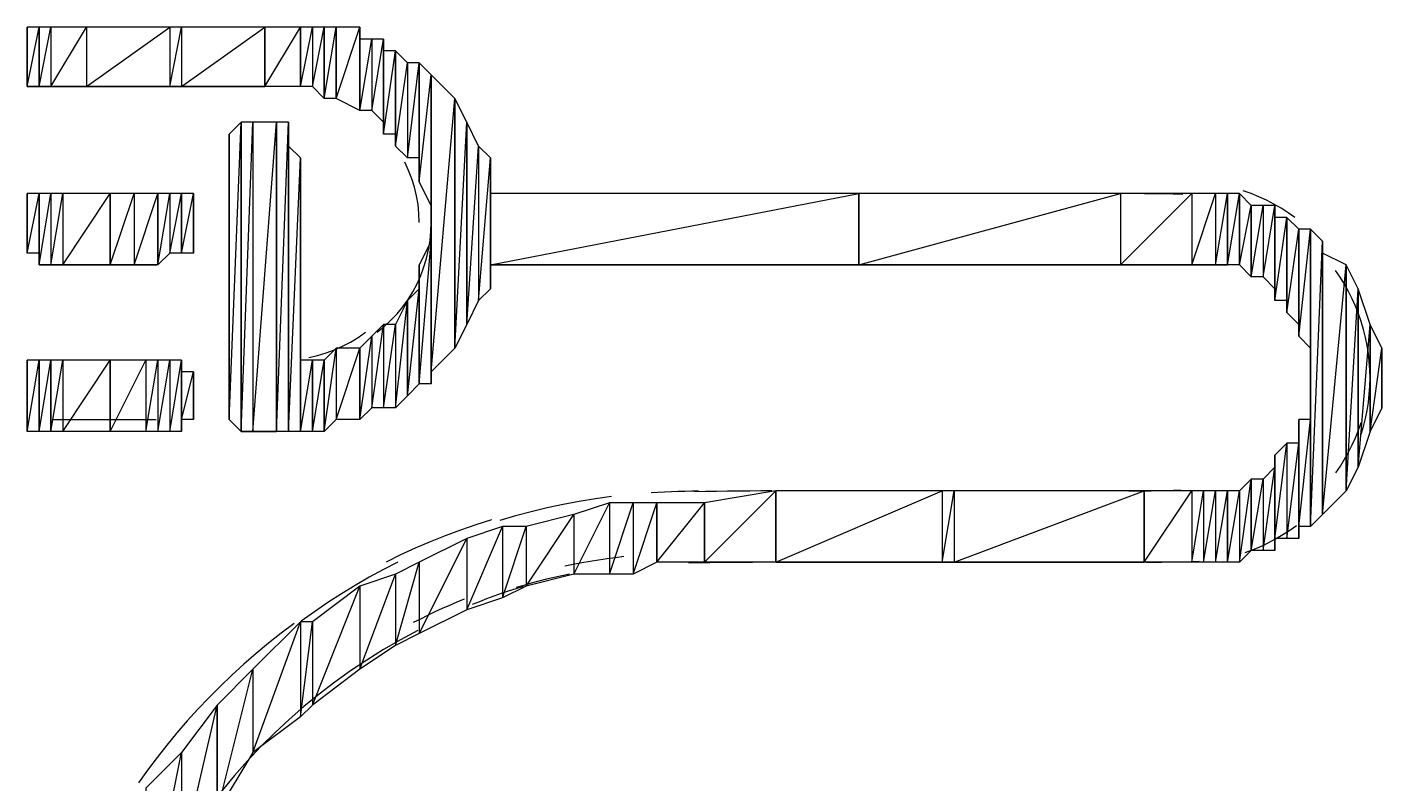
# Model space of a CAD drawing. Header units: metres. Extents: x 1 to 213, y 1 to 147.
# Drawn here: x 57.136 to 58.342, y 67.769 to 68.442 of the extents above; entities that cross this region are included whole.
import ezdxf

# ---------------------------------------------------------------- set-up
doc = ezdxf.new("R2010")
doc.units = ezdxf.units.M
doc.layers.add('00-BASE-ARQUITECTURA', color=8, linetype='Continuous')

msp = doc.modelspace()

# ---------------------------------------------------------------- linework, layer by layer
at = {"layer": '00-BASE-ARQUITECTURA'}
for points in [[(57.1359, 68.4424), (57.1359, 68.4424), (57.1359, 68.4), (57.1359, 68.4424), (57.1359, 68.4), (57.1359, 68.4318), (57.1359, 68.4424)], [(57.1359, 68.4424), (57.1359, 68.4), (57.1359, 68.4424)], [(57.1359, 68.4), (57.1359, 68.4424), (57.1359, 68.3895), (57.1359, 68.4)], [(57.1359, 68.3895), (57.1359, 68.4424), (57.1359, 68.3895)], [(57.1359, 68.4424), (57.1359, 68.4424), (57.1359, 68.3895), (57.1359, 68.4424)], [(57.1359, 68.3895), (57.1359, 68.4424), (57.1359, 68.3895)], [(57.1359, 68.4424), (57.1359, 68.4424), (57.1359, 68.3895), (57.1359, 68.4424)], [(57.1359, 68.3895), (57.1359, 68.4424), (57.1359, 68.3895)], [(57.1359, 68.4424), (57.1359, 68.4424), (57.1359, 68.3895), (57.1359, 68.4424)], [(57.1359, 68.3895), (57.1359, 68.4424), (57.1359, 68.3895)], [(57.1359, 68.4424), (57.1359, 68.4424), (57.1359, 68.3895), (57.1359, 68.4424)], [(57.1359, 68.4424), (57.1359, 68.3895), (57.1465, 68.4424), (57.1359, 68.4424)], [(57.1359, 68.3895), (57.1465, 68.4424), (57.1465, 68.3895), (57.1359, 68.3895)], [(57.1465, 68.4424), (57.1465, 68.3895), (57.1465, 68.4424)], [(57.1465, 68.3895), (57.1465, 68.4424), (57.1465, 68.3895)], [(57.1465, 68.3895), (57.1465, 68.4424), (57.1465, 68.3895)], [(57.1465, 68.4424), (57.1465, 68.4424), (57.1465, 68.3895), (57.1465, 68.4424)], [(57.1465, 68.3895), (57.1465, 68.4424), (57.1465, 68.3895)], [(57.1465, 68.4424), (57.1465, 68.4424), (57.1465, 68.3895), (57.1465, 68.4424)], [(57.1465, 68.4424), (57.1465, 68.3895), (57.157, 68.4424), (57.1465, 68.4424)], [(57.1465, 68.3895), (57.157, 68.4424), (57.157, 68.3895), (57.1465, 68.3895)], [(57.157, 68.4424), (57.157, 68.3895), (57.1888, 68.4424), (57.157, 68.4424)], [(57.157, 68.3895), (57.1888, 68.4424), (57.1888, 68.3895), (57.157, 68.3895)], [(57.1888, 68.4424), (57.1888, 68.3895), (57.2629, 68.4424), (57.1888, 68.4424)], [(57.1888, 68.3895), (57.2629, 68.4424), (57.2629, 68.3895), (57.1888, 68.3895)], [(57.3475, 68.4424), (57.2734, 68.4424), (57.1888, 68.4424)], [(57.2629, 68.4424), (57.2629, 68.3895), (57.2734, 68.4424), (57.2629, 68.4424)], [(57.2629, 68.3895), (57.2734, 68.4424), (57.2734, 68.3895), (57.2629, 68.3895)], [(57.2734, 68.4424), (57.2734, 68.3895), (57.3475, 68.4424), (57.2734, 68.4424)], [(57.2734, 68.3895), (57.3475, 68.4424), (57.3475, 68.3895), (57.2734, 68.3895)], [(57.3475, 68.4424), (57.3475, 68.3895), (57.3475, 68.4424)], [(57.3475, 68.3895), (57.3475, 68.4424), (57.3475, 68.3895)], [(57.3475, 68.4424), (57.3475, 68.3895), (57.3793, 68.4424), (57.3475, 68.4424)], [(57.3475, 68.3895), (57.3793, 68.4424), (57.3793, 68.3895), (57.3475, 68.3895)], [(57.3793, 68.3895), (57.3793, 68.4424), (57.3793, 68.3895)], [(57.3793, 68.4424), (57.3793, 68.4424), (57.3793, 68.3895), (57.3793, 68.4424)], [(57.3793, 68.4424), (57.3793, 68.3895), (57.3899, 68.4424), (57.3793, 68.4424)], [(57.3793, 68.3895), (57.3899, 68.4424), (57.3899, 68.3895), (57.3793, 68.3895)], [(57.3899, 68.4424), (57.3899, 68.3895), (57.4005, 68.4424), (57.3899, 68.4424)], [(57.3899, 68.3895), (57.4005, 68.4424), (57.4005, 68.3789), (57.3899, 68.3895)], [(57.4005, 68.3789), (57.4005, 68.4424), (57.4005, 68.3789)], [(57.4005, 68.4424), (57.4005, 68.4424), (57.4005, 68.3789), (57.4005, 68.4424)], [(57.4005, 68.4424), (57.4005, 68.3789), (57.411, 68.4424), (57.4005, 68.4424)], [(57.4005, 68.3789), (57.411, 68.4424), (57.411, 68.3789), (57.4005, 68.3789)], [(57.411, 68.3789), (57.411, 68.4424), (57.411, 68.3789)], [(57.411, 68.4424), (57.411, 68.4424), (57.411, 68.3789), (57.411, 68.4424)], [(57.411, 68.4424), (57.411, 68.3789), (57.4322, 68.4424), (57.411, 68.4424)], [(57.411, 68.3789), (57.4322, 68.4424), (57.4322, 68.3683), (57.411, 68.3789)], [(57.4322, 68.4318), (57.4322, 68.4318), (57.4322, 68.3683), (57.4322, 68.4318), (57.4322, 68.3683), (57.4322, 68.4424), (57.4322, 68.4318)], [(57.4322, 68.4318), (57.4322, 68.3683), (57.4428, 68.4318), (57.4322, 68.4318)], [(57.4322, 68.3683), (57.4428, 68.4318), (57.4428, 68.3683), (57.4322, 68.3683)], [(57.4428, 68.4318), (57.4428, 68.3683), (57.4534, 68.4318), (57.4428, 68.4318)], [(57.4428, 68.3683), (57.4534, 68.4318), (57.4534, 68.3577), (57.4428, 68.3683)], [(57.4534, 68.4318), (57.4534, 68.3577), (57.4534, 68.4212), (57.4534, 68.4318)], [(57.4534, 68.3577), (57.4534, 68.4212), (57.4534, 68.3471), (57.4534, 68.3577)], [(57.4534, 68.4212), (57.4534, 68.3471), (57.4639, 68.4212), (57.4534, 68.4212)], [(57.4534, 68.3471), (57.4639, 68.4212), (57.4639, 68.3471), (57.4534, 68.3471)], [(57.4639, 68.4212), (57.4639, 68.3471), (57.4639, 68.4212)], [(57.4639, 68.3471), (57.4639, 68.4212), (57.4639, 68.3365), (57.4639, 68.3471)], [(57.4639, 68.4212), (57.4639, 68.3365), (57.4745, 68.4106), (57.4639, 68.4212)], [(57.1359, 68.4106), (57.1359, 68.4), (57.1359, 68.3895), (57.1465, 68.3895), (57.2629, 68.3895), (57.3475, 68.3895)], [(57.4639, 68.3365), (57.4745, 68.4106), (57.4745, 68.326), (57.4639, 68.3365)], [(57.4745, 68.4106), (57.4745, 68.326), (57.4851, 68.4106), (57.4745, 68.4106)], [(57.4745, 68.326), (57.4851, 68.4106), (57.4851, 68.326), (57.4745, 68.326)], [(57.4851, 68.4106), (57.4851, 68.326), (57.4851, 68.3154), (57.4851, 68.4106)], [(57.4851, 68.326), (57.4851, 68.4106), (57.4851, 68.326)], [(57.4851, 68.4106), (57.4851, 68.3154), (57.4851, 68.4106)], [(57.4851, 68.3154), (57.4851, 68.4106), (57.4851, 68.3048), (57.4851, 68.3154)], [(57.4851, 68.4106), (57.4851, 68.3048), (57.4957, 68.4), (57.4851, 68.4106)], [(57.4851, 68.3048), (57.4957, 68.4), (57.4957, 68.2836), (57.4851, 68.3048)], [(57.4957, 68.4), (57.4957, 68.2836), (57.4957, 68.4)], [(57.4957, 68.2836), (57.4957, 68.4), (57.4957, 68.2625), (57.4957, 68.2836)], [(57.4957, 68.1355), (57.4957, 68.4), (57.4957, 68.1355)], [(57.4957, 68.4), (57.4957, 68.4), (57.4957, 68.1355), (57.4957, 68.4), (57.4957, 68.1355), (57.4957, 68.4)], [(57.4957, 68.1355), (57.4957, 68.4), (57.4957, 68.1355)], [(57.4957, 68.4), (57.4957, 68.1355), (57.5169, 68.3789), (57.4957, 68.4)], [(57.4957, 68.1355), (57.5169, 68.3789), (57.5169, 68.1566), (57.4957, 68.1355)], [(57.5169, 68.3789), (57.5169, 68.1566), (57.5169, 68.3789)], [(57.5169, 68.1566), (57.5169, 68.3789), (57.5169, 68.1566)], [(57.5169, 68.3789), (57.5169, 68.1566), (57.5274, 68.3577), (57.5169, 68.3789)], [(57.3158, 68.3471), (57.3158, 68.0931), (57.3264, 68.3577), (57.3158, 68.3471)], [(57.3158, 68.0931), (57.3264, 68.3577), (57.3264, 68.0825), (57.3158, 68.0931)], [(57.3369, 68.3577), (57.3264, 68.3577), (57.3158, 68.3471), (57.3158, 68.2201), (57.3158, 68.0931), (57.3264, 68.0825), (57.3581, 68.0825)], [(57.3264, 68.3577), (57.3264, 68.0825), (57.3264, 68.3577)], [(57.3264, 68.0825), (57.3264, 68.3577), (57.3264, 68.0825)], [(57.3264, 68.3577), (57.3264, 68.0825), (57.3369, 68.3577), (57.3264, 68.3577)], [(57.3264, 68.0825), (57.3369, 68.3577), (57.3369, 68.0825), (57.3264, 68.0825)], [(57.3369, 68.3577), (57.3369, 68.0825), (57.3581, 68.3577), (57.3369, 68.3577)], [(57.3369, 68.0825), (57.3581, 68.3577), (57.3581, 68.0825), (57.3369, 68.0825)], [(57.3581, 68.3577), (57.3581, 68.0825), (57.3581, 68.3577)], [(57.3581, 68.0825), (57.3581, 68.3577), (57.3581, 68.0825)], [(57.3581, 68.0825), (57.3581, 68.3577), (57.3581, 68.0825)], [(57.3581, 68.3577), (57.3581, 68.3577), (57.3581, 68.0825), (57.3581, 68.3577), (57.3581, 68.0825), (57.3581, 68.3577)], [(57.3581, 68.0825), (57.3581, 68.3577), (57.3581, 68.0825)], [(57.3581, 68.3577), (57.3581, 68.0825), (57.3687, 68.3577), (57.3581, 68.3577)], [(57.3581, 68.0825), (57.3687, 68.3577), (57.3687, 68.0825), (57.3581, 68.0825)], [(57.3687, 68.3577), (57.3687, 68.0825), (57.3687, 68.3577)], [(57.3687, 68.0825), (57.3687, 68.3577), (57.3687, 68.0825)], [(57.3687, 68.3471), (57.3687, 68.3471), (57.3687, 68.0825), (57.3687, 68.3471), (57.3687, 68.0825), (57.3687, 68.3577), (57.3687, 68.3471)], [(57.5169, 68.1566), (57.5274, 68.3577), (57.5274, 68.1778), (57.5169, 68.1566)], [(57.5274, 68.1778), (57.5274, 68.3577), (57.5274, 68.1778)], [(57.5274, 68.3577), (57.5274, 68.3577), (57.5274, 68.1778), (57.5274, 68.3577)], [(57.5274, 68.3577), (57.5274, 68.1778), (57.538, 68.3365), (57.5274, 68.3577)], [(57.3158, 68.0931), (57.3158, 68.3471), (57.3158, 68.0931)], [(57.3158, 68.3471), (57.3158, 68.3471), (57.3158, 68.0931), (57.3158, 68.3471), (57.3158, 68.0931), (57.3158, 68.3471)], [(57.3158, 68.0931), (57.3158, 68.3471), (57.3158, 68.0931)], [(57.3158, 68.3471), (57.3158, 68.3471), (57.3158, 68.0931), (57.3158, 68.3471), (57.3158, 68.0931), (57.3158, 68.2201), (57.3158, 68.3471)], [(57.3687, 68.3471), (57.3687, 68.0825), (57.3687, 68.3471)], [(57.3687, 68.0825), (57.3687, 68.3471), (57.3687, 68.0825)], [(57.3687, 68.3471), (57.3687, 68.3471), (57.3687, 68.0825), (57.3687, 68.3471), (57.3687, 68.0825), (57.3687, 68.3471)], [(57.3687, 68.0825), (57.3687, 68.3471), (57.3687, 68.0825)], [(57.3687, 68.3471), (57.3687, 68.3471), (57.3687, 68.0825), (57.3687, 68.3471), (57.3687, 68.0825), (57.3687, 68.3471)], [(57.3687, 68.0825), (57.3687, 68.3471), (57.3687, 68.0825)], [(57.3687, 68.3365), (57.3687, 68.3365), (57.3687, 68.0825), (57.3687, 68.3365), (57.3687, 68.0825), (57.3687, 68.3471), (57.3687, 68.3365)], [(57.3687, 68.3365), (57.3687, 68.0825), (57.3793, 68.326), (57.3687, 68.3365)], [(57.5274, 68.1778), (57.538, 68.3365), (57.538, 68.199), (57.5274, 68.1778)], [(57.538, 68.3365), (57.538, 68.199), (57.5486, 68.326), (57.538, 68.3365)], [(57.3687, 68.0825), (57.3793, 68.326), (57.3793, 68.0825), (57.3687, 68.0825)], [(57.3793, 68.3048), (57.3793, 68.3048), (57.3793, 68.0825), (57.3793, 68.3048), (57.3793, 68.0825), (57.3793, 68.326), (57.3793, 68.3048)], [(57.538, 68.199), (57.5486, 68.326), (57.5486, 68.2095), (57.538, 68.199)], [(57.5486, 68.326), (57.5486, 68.2095), (57.5486, 68.3048), (57.5486, 68.326)], [(57.4851, 68.2685), (57.4848, 68.2765), (57.484, 68.2844), (57.4826, 68.2922), (57.4808, 68.2999), (57.4784, 68.3075), (57.4756, 68.3149), (57.4723, 68.3222)], [(57.3793, 68.2413), (57.3793, 68.2413), (57.3793, 68.0825), (57.3793, 68.2413), (57.3793, 68.0825), (57.3793, 68.3048), (57.3793, 68.2413)], [(57.3793, 68.146), (57.3793, 68.2413), (57.3793, 68.3048)], [(57.5486, 68.2095), (57.5486, 68.3048), (57.5486, 68.2201), (57.5486, 68.2095)], [(57.5486, 68.3048), (57.5486, 68.2201), (57.5486, 68.2307), (57.5486, 68.3048)], [(57.5486, 68.2201), (57.5486, 68.3048), (57.5486, 68.2201)], [(57.5486, 68.2942), (57.5486, 68.2942), (57.5486, 68.2307), (57.5486, 68.2942), (57.5486, 68.2307), (57.5486, 68.3048), (57.5486, 68.2942)], [(58.1095, 68.2942), (57.8767, 68.2942), (57.5486, 68.2942), (57.5486, 68.3048)], [(57.1359, 68.2942), (57.1359, 68.2942), (57.1359, 68.2413), (57.1359, 68.2942), (57.1359, 68.2413), (57.1359, 68.2836), (57.1359, 68.2942)], [(57.1359, 68.2413), (57.1359, 68.2942), (57.1359, 68.2413)], [(57.1359, 68.2942), (57.1359, 68.2942), (57.1359, 68.2413), (57.1359, 68.2942)], [(57.1359, 68.2413), (57.1359, 68.2942), (57.1359, 68.2413)], [(57.1359, 68.2942), (57.1359, 68.2942), (57.1359, 68.2413), (57.1359, 68.2942)], [(57.1359, 68.2413), (57.1359, 68.2942), (57.1359, 68.2413)], [(57.1359, 68.2942), (57.1359, 68.2942), (57.1359, 68.2413), (57.1359, 68.2942)], [(57.1359, 68.2942), (57.1359, 68.2413), (57.1465, 68.2942), (57.1359, 68.2942)], [(57.1359, 68.2413), (57.1465, 68.2942), (57.1465, 68.2413), (57.1359, 68.2413)], [(57.1465, 68.2942), (57.1465, 68.2413), (57.1465, 68.2942)], [(57.1465, 68.2413), (57.1465, 68.2942), (57.1465, 68.2307), (57.1465, 68.2413)], [(57.1465, 68.2307), (57.1465, 68.2942), (57.1465, 68.2307)], [(57.1465, 68.2942), (57.1465, 68.2942), (57.1465, 68.2307), (57.1465, 68.2942)], [(57.1465, 68.2307), (57.1465, 68.2942), (57.1465, 68.2307)], [(57.1465, 68.2942), (57.1465, 68.2942), (57.1465, 68.2307), (57.1465, 68.2942)], [(57.1465, 68.2942), (57.1465, 68.2307), (57.157, 68.2942), (57.1465, 68.2942)], [(57.1465, 68.2307), (57.157, 68.2942), (57.157, 68.2307), (57.1465, 68.2307)], [(57.157, 68.2942), (57.157, 68.2307), (57.1676, 68.2942), (57.157, 68.2942)], [(57.157, 68.2307), (57.1676, 68.2942), (57.1676, 68.2307), (57.157, 68.2307)], [(57.1676, 68.2942), (57.1676, 68.2307), (57.2099, 68.2942), (57.1676, 68.2942)], [(57.1676, 68.2307), (57.2099, 68.2942), (57.2099, 68.2307), (57.1676, 68.2307)], [(57.2099, 68.2942), (57.2099, 68.2307), (57.2099, 68.2942)], [(57.2099, 68.2307), (57.2099, 68.2942), (57.2099, 68.2307)], [(57.2099, 68.2942), (57.2099, 68.2307), (57.2311, 68.2942), (57.2099, 68.2942)], [(57.2099, 68.2307), (57.2311, 68.2942), (57.2311, 68.2307), (57.2099, 68.2307)], [(57.2311, 68.2942), (57.2311, 68.2307), (57.2523, 68.2942), (57.2311, 68.2942)], [(57.2311, 68.2307), (57.2523, 68.2942), (57.2523, 68.2307), (57.2311, 68.2307)], [(57.2523, 68.2942), (57.2523, 68.2307), (57.2523, 68.2942)], [(57.2523, 68.2307), (57.2523, 68.2942), (57.2523, 68.2307)], [(57.2523, 68.2942), (57.2523, 68.2307), (57.2629, 68.2942), (57.2523, 68.2942)], [(57.2523, 68.2307), (57.2629, 68.2942), (57.2629, 68.2413), (57.2523, 68.2307)], [(57.2629, 68.2942), (57.2629, 68.2413), (57.2734, 68.2942), (57.2629, 68.2942)], [(57.2629, 68.2413), (57.2734, 68.2942), (57.2734, 68.2413), (57.2629, 68.2413)], [(57.2734, 68.2942), (57.2734, 68.2413), (57.2734, 68.2942)], [(57.2734, 68.2413), (57.2734, 68.2942), (57.2734, 68.2413)], [(57.2734, 68.2413), (57.2734, 68.2942), (57.2734, 68.2413)], [(57.2734, 68.2942), (57.2734, 68.2942), (57.2734, 68.2413), (57.2734, 68.2942)], [(57.2734, 68.2413), (57.2734, 68.2942), (57.2734, 68.2413)], [(57.2734, 68.2942), (57.2734, 68.2942), (57.2734, 68.2413), (57.2734, 68.2942)], [(57.2734, 68.2413), (57.2734, 68.2942), (57.2734, 68.2413)], [(57.2734, 68.2942), (57.2734, 68.2942), (57.2734, 68.2413), (57.2734, 68.2942)], [(57.2734, 68.2413), (57.2734, 68.2942), (57.2734, 68.2413)], [(57.2734, 68.2942), (57.2734, 68.2942), (57.2734, 68.2413), (57.2734, 68.2942)], [(57.2734, 68.2413), (57.2734, 68.2942), (57.2734, 68.2413)], [(57.2734, 68.2942), (57.2734, 68.2942), (57.2734, 68.2413), (57.2734, 68.2942)], [(57.2734, 68.2413), (57.2734, 68.2942), (57.2734, 68.2413)], [(57.2734, 68.2942), (57.2734, 68.2942), (57.2734, 68.2413), (57.2734, 68.2942)], [(57.2734, 68.2413), (57.2734, 68.2942), (57.2734, 68.2413)], [(57.2734, 68.2942), (57.2734, 68.2942), (57.2734, 68.2413), (57.2734, 68.2942)], [(57.2734, 68.2413), (57.2734, 68.2942), (57.2734, 68.2413)], [(57.2734, 68.2942), (57.2734, 68.2942), (57.2734, 68.2413), (57.2734, 68.2942)], [(57.2734, 68.2942), (57.2734, 68.2413), (57.284, 68.2942), (57.2734, 68.2942)], [(57.2734, 68.2413), (57.284, 68.2942), (57.284, 68.2413), (57.2734, 68.2413)], [(57.284, 68.2942), (57.284, 68.2413), (57.284, 68.2942)], [(57.284, 68.2413), (57.284, 68.2942), (57.284, 68.2413)], [(57.284, 68.2413), (57.284, 68.2942), (57.284, 68.2413)], [(57.284, 68.2942), (57.284, 68.2942), (57.284, 68.2413), (57.284, 68.2942), (57.284, 68.2413), (57.284, 68.2942)], [(57.284, 68.2413), (57.284, 68.2942), (57.284, 68.2413)], [(57.284, 68.2836), (57.284, 68.2836), (57.284, 68.2413), (57.284, 68.2836), (57.284, 68.2413), (57.284, 68.2942), (57.284, 68.2836)], [(57.5486, 68.2942), (57.5486, 68.2307), (57.5486, 68.2942)], [(57.5486, 68.2307), (57.5486, 68.2942), (57.5486, 68.2307)], [(57.5486, 68.2942), (57.5486, 68.2307), (57.8767, 68.2942), (57.5486, 68.2942)], [(57.5486, 68.2307), (57.8767, 68.2942), (57.8767, 68.2307), (57.5486, 68.2307)], [(57.8767, 68.2942), (57.8767, 68.2307), (57.8767, 68.2942)], [(57.8767, 68.2307), (57.8767, 68.2942), (57.8767, 68.2307)], [(57.8767, 68.2942), (57.8767, 68.2307), (58.1095, 68.2942), (57.8767, 68.2942)], [(57.8767, 68.2307), (58.1095, 68.2942), (58.1095, 68.2307), (57.8767, 68.2307)], [(58.165, 68.2935), (58.1565, 68.2937), (58.1479, 68.2939), (58.1394, 68.294), (58.1309, 68.2941), (58.1224, 68.2942), (58.1138, 68.2942), (58.1053, 68.2942)], [(58.1095, 68.2942), (58.1095, 68.2307), (58.173, 68.2942), (58.1095, 68.2942)], [(58.1095, 68.2307), (58.173, 68.2942), (58.173, 68.2307), (58.1095, 68.2307)], [(58.173, 68.2942), (58.173, 68.2307), (58.1942, 68.2942), (58.173, 68.2942)], [(58.173, 68.2307), (58.1942, 68.2942), (58.1942, 68.2307), (58.173, 68.2307)], [(58.1942, 68.2942), (58.1942, 68.2307), (58.2048, 68.2942), (58.1942, 68.2942)], [(58.1942, 68.2307), (58.2048, 68.2942), (58.2048, 68.2307), (58.1942, 68.2307)], [(58.2048, 68.2942), (58.2048, 68.2307), (58.2048, 68.2942)], [(58.2048, 68.2307), (58.2048, 68.2942), (58.2048, 68.2307)], [(58.2048, 68.2942), (58.2048, 68.2307), (58.2154, 68.2942), (58.2048, 68.2942)], [(58.2048, 68.2307), (58.2154, 68.2942), (58.2154, 68.2307), (58.2048, 68.2307)], [(58.2154, 68.2307), (58.2154, 68.2942), (58.2154, 68.2307)], [(58.2154, 68.2942), (58.2154, 68.2942), (58.2154, 68.2307), (58.2154, 68.2942)], [(58.2154, 68.2942), (58.2154, 68.2307), (58.2259, 68.2836), (58.2154, 68.2942)], [(58.2649, 68.2729), (58.2588, 68.2772), (58.2526, 68.2812), (58.2461, 68.2849), (58.2395, 68.2883), (58.2327, 68.2914), (58.2258, 68.2942), (58.2188, 68.2966)], [(57.1359, 68.2836), (57.1359, 68.2836), (57.1359, 68.2413), (57.1359, 68.2836), (57.1359, 68.2413), (57.1359, 68.2625), (57.1359, 68.2836)], [(57.1359, 68.2413), (57.1359, 68.2836), (57.1359, 68.2413)], [(57.1359, 68.2836), (57.1359, 68.2836), (57.1359, 68.2413), (57.1359, 68.2836)], [(57.1359, 68.2413), (57.1359, 68.2836), (57.1359, 68.2413)], [(57.1359, 68.2836), (57.1359, 68.2836), (57.1359, 68.2413), (57.1359, 68.2836)], [(57.1359, 68.2413), (57.1359, 68.2836), (57.1359, 68.2413)], [(57.1359, 68.2836), (57.1359, 68.2836), (57.1359, 68.2413), (57.1359, 68.2836)], [(57.284, 68.2413), (57.284, 68.2836), (57.284, 68.2413)], [(57.284, 68.2836), (57.284, 68.2836), (57.284, 68.2413), (57.284, 68.2836)], [(57.284, 68.2413), (57.284, 68.2836), (57.284, 68.2413)], [(57.284, 68.2836), (57.284, 68.2836), (57.284, 68.2413), (57.284, 68.2836)], [(57.284, 68.2413), (57.284, 68.2836), (57.284, 68.2413)], [(57.284, 68.2836), (57.284, 68.2836), (57.284, 68.2413), (57.284, 68.2836), (57.284, 68.2413), (57.284, 68.2836)], [(57.284, 68.2413), (57.284, 68.2836), (57.284, 68.2413)], [(57.284, 68.2836), (57.284, 68.2413), (57.284, 68.2836)], [(57.284, 68.2413), (57.284, 68.2836), (57.284, 68.2519), (57.284, 68.2413)], [(58.2154, 68.2307), (58.2259, 68.2836), (58.2259, 68.2201), (58.2154, 68.2307)], [(58.2259, 68.2836), (58.2259, 68.2201), (58.2259, 68.2836)], [(58.2259, 68.2201), (58.2259, 68.2836), (58.2259, 68.2201)], [(58.2259, 68.2836), (58.2259, 68.2201), (58.2365, 68.2836), (58.2259, 68.2836)], [(58.2259, 68.2201), (58.2365, 68.2836), (58.2365, 68.2201), (58.2259, 68.2201)], [(58.2365, 68.2836), (58.2365, 68.2201), (58.2471, 68.2836), (58.2365, 68.2836)], [(58.2365, 68.2201), (58.2471, 68.2836), (58.2471, 68.2095), (58.2365, 68.2201)], [(58.2471, 68.2836), (58.2471, 68.2095), (58.2471, 68.273), (58.2471, 68.2836)], [(57.4832, 68.214), (57.4865, 68.2214), (57.4893, 68.2289), (57.4916, 68.2366), (57.4934, 68.2445), (57.4947, 68.2524), (57.4955, 68.2604), (57.4957, 68.2685)], [(58.2471, 68.2095), (58.2471, 68.273), (58.2471, 68.199), (58.2471, 68.2095)], [(58.2471, 68.273), (58.2471, 68.199), (58.2577, 68.273), (58.2471, 68.273)], [(58.2471, 68.199), (58.2577, 68.273), (58.2577, 68.199), (58.2471, 68.199)], [(58.2577, 68.273), (58.2577, 68.199), (58.2577, 68.273)], [(58.2577, 68.199), (58.2577, 68.273), (58.2577, 68.1884), (58.2577, 68.199)], [(58.2577, 68.273), (58.2577, 68.1884), (58.2683, 68.2625), (58.2577, 68.273)], [(57.4851, 68.2307), (57.4851, 68.1249), (57.4957, 68.2519), (57.4851, 68.2307)], [(57.4851, 68.1249), (57.4957, 68.2519), (57.4957, 68.1249), (57.4851, 68.1249)], [(57.4957, 68.2519), (57.4957, 68.1249), (57.4957, 68.2625), (57.4957, 68.2519)], [(57.4957, 68.1249), (57.4957, 68.2625), (57.4957, 68.1355), (57.4957, 68.1249)], [(58.2577, 68.1884), (58.2683, 68.2625), (58.2683, 68.1778), (58.2577, 68.1884)], [(58.2683, 68.2625), (58.2683, 68.1778), (58.2683, 68.2625)], [(58.2683, 68.1778), (58.2683, 68.2625), (58.2683, 68.1672), (58.2683, 68.1778)], [(58.2683, 68.2625), (58.2683, 68.1672), (58.2683, 68.2625)], [(58.2683, 68.1672), (58.2683, 68.2625), (58.2683, 68.1672)], [(58.2683, 68.2625), (58.2683, 68.1672), (58.2789, 68.2625), (58.2683, 68.2625)], [(58.2683, 68.1672), (58.2789, 68.2625), (58.2789, 68.1566), (58.2683, 68.1672)], [(58.2789, 68.2625), (58.2789, 68.1566), (58.2789, 68.2625)], [(58.2789, 68.1566), (58.2789, 68.2625), (58.2789, 68.146), (58.2789, 68.1566)], [(58.2789, 68.2625), (58.2789, 68.146), (58.2789, 68.2625)], [(58.2789, 68.146), (58.2789, 68.2625), (58.2789, 68.1355), (58.2789, 68.146)], [(58.2789, 68.1355), (58.2789, 68.2625), (58.2789, 68.1355)], [(58.2789, 68.2625), (58.2789, 68.2625), (58.2789, 68.1355), (58.2789, 68.2625)], [(58.2789, 68.2625), (58.2789, 67.9979), (58.2894, 68.2519), (58.2789, 68.2625)], [(58.2789, 67.9979), (58.2894, 68.2519), (58.2894, 68.0085), (58.2789, 67.9979)], [(58.2894, 68.2413), (58.2894, 68.2413), (58.2894, 68.0085), (58.2894, 68.2413), (58.2894, 68.0085), (58.2894, 68.2519), (58.2894, 68.2413)], [(58.2894, 68.2413), (58.2894, 68.0085), (58.3106, 68.2307), (58.2894, 68.2413)], [(57.1465, 68.2307), (57.2099, 68.2307)], [(57.2047, 68.2307), (57.2113, 68.2307), (57.218, 68.2307), (57.2247, 68.2307), (57.2314, 68.2308), (57.2381, 68.2308), (57.2448, 68.2308), (57.2515, 68.2308)], [(57.4851, 68.2307), (57.4851, 68.2307), (57.4851, 68.1249), (57.4851, 68.2307), (57.4851, 68.1249), (57.4851, 68.2095), (57.4851, 68.2307)], [(57.5486, 68.2201), (57.5486, 68.2307), (57.8767, 68.2307), (58.1942, 68.2307), (58.2048, 68.2307)], [(58.2894, 68.0085), (58.3106, 68.2307), (58.3106, 68.0296), (58.2894, 68.0085)], [(58.3106, 68.2307), (58.3106, 68.0296), (58.3106, 68.2307)], [(58.3106, 68.0296), (58.3106, 68.2307), (58.3106, 68.0296)], [(58.3106, 68.2307), (58.3106, 68.0296), (58.3212, 68.2095), (58.3106, 68.2307)], [(57.3158, 68.0931), (57.3158, 68.2201), (57.3158, 68.0931)], [(58.3239, 68.1803), (58.3215, 68.1873), (58.3188, 68.1941), (58.3158, 68.2007), (58.3125, 68.2072), (58.309, 68.2136), (58.3051, 68.2198), (58.301, 68.2259)], [(57.4476, 68.1709), (57.4539, 68.176), (57.4598, 68.1815), (57.4653, 68.1873), (57.4704, 68.1935), (57.4751, 68.2), (57.4794, 68.2069), (57.4832, 68.214)], [(57.4745, 68.199), (57.4745, 68.1143), (57.4851, 68.2095), (57.4745, 68.199)], [(57.4745, 68.1143), (57.4851, 68.2095), (57.4851, 68.1249), (57.4745, 68.1143)], [(58.3106, 68.0296), (58.3212, 68.2095), (58.3212, 68.0508), (58.3106, 68.0296)], [(58.3212, 68.0508), (58.3212, 68.2095), (58.3212, 68.0508)], [(58.3212, 68.2095), (58.3212, 68.2095), (58.3212, 68.0508), (58.3212, 68.2095)], [(58.3212, 68.2095), (58.3212, 68.0508), (58.3318, 68.1778), (58.3212, 68.2095)], [(57.4639, 68.1778), (57.4639, 68.1037), (57.4745, 68.199), (57.4639, 68.1778)], [(57.4639, 68.1037), (57.4745, 68.199), (57.4745, 68.1143), (57.4639, 68.1037)], [(57.4745, 68.1143), (57.4745, 68.199), (57.4745, 68.1143)], [(57.4745, 68.199), (57.4745, 68.199), (57.4745, 68.1143), (57.4745, 68.199)], [(58.3318, 68.1301), (58.3316, 68.1374), (58.3311, 68.1447), (58.3303, 68.1519), (58.3292, 68.1591), (58.3278, 68.1663), (58.326, 68.1733), (58.3239, 68.1803)], [(57.3868, 68.1483), (57.3945, 68.1501), (57.4021, 68.1524), (57.4096, 68.1551), (57.4168, 68.1584), (57.4238, 68.1621), (57.4306, 68.1663), (57.4371, 68.1709)], [(57.4322, 68.1566), (57.4322, 68.0931), (57.4428, 68.1672), (57.4322, 68.1566)], [(57.4322, 68.0931), (57.4428, 68.1672), (57.4428, 68.1037), (57.4322, 68.0931)], [(57.4428, 68.1672), (57.4428, 68.1037), (57.4534, 68.1778), (57.4428, 68.1672)], [(57.4428, 68.1037), (57.4534, 68.1778), (57.4534, 68.1037), (57.4428, 68.1037)], [(57.4534, 68.1778), (57.4534, 68.1037), (57.4639, 68.1778), (57.4534, 68.1778)], [(57.4534, 68.1037), (57.4639, 68.1778), (57.4639, 68.1037), (57.4534, 68.1037)], [(58.3212, 68.0508), (58.3318, 68.1778), (58.3318, 68.0825), (58.3212, 68.0508)], [(58.3318, 68.1778), (58.3318, 68.0825), (58.3318, 68.1778)], [(58.3318, 68.0825), (58.3318, 68.1778), (58.3318, 68.0825)], [(58.3318, 68.1778), (58.3318, 68.0825), (58.3424, 68.1566), (58.3318, 68.1778)], [(57.4005, 68.146), (57.4005, 68.0825), (57.411, 68.1566), (57.4005, 68.146)], [(57.4005, 68.0825), (57.411, 68.1566), (57.411, 68.0931), (57.4005, 68.0825)], [(57.411, 68.1566), (57.411, 68.0931), (57.4322, 68.1566), (57.411, 68.1566)], [(57.411, 68.0931), (57.4322, 68.1566), (57.4322, 68.0931), (57.411, 68.0931)], [(57.4322, 68.0931), (57.4322, 68.1566), (57.4322, 68.0931)], [(57.4322, 68.1566), (57.4322, 68.1566), (57.4322, 68.0931), (57.4322, 68.1566)], [(58.3318, 68.0825), (58.3424, 68.1566), (58.3424, 68.1037), (58.3318, 68.0825)], [(58.3424, 68.1566), (58.3424, 68.1037), (58.3424, 68.1566)], [(58.3424, 68.1037), (58.3424, 68.1566), (58.3424, 68.1037)], [(58.3424, 68.1037), (58.3424, 68.1566), (58.3424, 68.1355), (58.3424, 68.1037)], [(57.1359, 68.146), (57.1359, 68.146), (57.1359, 68.0931), (57.1359, 68.146), (57.1359, 68.0931), (57.1359, 68.1355), (57.1359, 68.146)], [(57.1359, 68.0931), (57.1359, 68.146), (57.1359, 68.0931)], [(57.1359, 68.146), (57.1359, 68.146), (57.1359, 68.0931), (57.1359, 68.146)], [(57.1359, 68.146), (57.1359, 68.0931), (57.1359, 68.146)], [(57.1359, 68.0931), (57.1359, 68.146), (57.1359, 68.0825), (57.1359, 68.0931)], [(57.1359, 68.146), (57.1359, 68.0825), (57.1465, 68.146), (57.1359, 68.146)], [(57.1359, 68.0825), (57.1465, 68.146), (57.1465, 68.0825), (57.1359, 68.0825)], [(57.1465, 68.0825), (57.1465, 68.146), (57.1465, 68.0825)], [(57.1465, 68.146), (57.1465, 68.146), (57.1465, 68.0825), (57.1465, 68.146)], [(57.1465, 68.0825), (57.1465, 68.146), (57.1465, 68.0825)], [(57.1465, 68.146), (57.1465, 68.146), (57.1465, 68.0825), (57.1465, 68.146)], [(57.1465, 68.0825), (57.1465, 68.146), (57.1465, 68.0825)], [(57.1465, 68.146), (57.1465, 68.146), (57.1465, 68.0825), (57.1465, 68.146), (57.1465, 68.0825), (57.1465, 68.146)], [(57.1465, 68.0825), (57.1465, 68.146), (57.1465, 68.0825)], [(57.1465, 68.146), (57.1465, 68.0825), (57.157, 68.146), (57.1465, 68.146)], [(57.1465, 68.0825), (57.157, 68.146), (57.157, 68.0825), (57.1465, 68.0825)], [(57.157, 68.0825), (57.157, 68.146), (57.157, 68.0825)], [(57.157, 68.146), (57.157, 68.146), (57.157, 68.0825), (57.157, 68.146)], [(57.157, 68.146), (57.157, 68.0825), (57.1676, 68.146), (57.157, 68.146)], [(57.157, 68.0825), (57.1676, 68.146), (57.1676, 68.0825), (57.157, 68.0825)], [(57.1676, 68.146), (57.1676, 68.0825), (57.2099, 68.146), (57.1676, 68.146)], [(57.1676, 68.0825), (57.2099, 68.146), (57.2099, 68.0825), (57.1676, 68.0825)], [(57.2099, 68.146), (57.2099, 68.0825), (57.2099, 68.146)], [(57.2099, 68.0825), (57.2099, 68.146), (57.2099, 68.0825)], [(57.2099, 68.146), (57.2099, 68.0825), (57.2417, 68.146), (57.2099, 68.146)], [(57.2099, 68.0825), (57.2417, 68.146), (57.2417, 68.0825), (57.2099, 68.0825)], [(57.2417, 68.146), (57.2417, 68.0825), (57.2523, 68.146), (57.2417, 68.146)], [(57.2417, 68.0825), (57.2523, 68.146), (57.2523, 68.0825), (57.2417, 68.0825)], [(57.2523, 68.146), (57.2523, 68.0825), (57.2629, 68.146), (57.2523, 68.146)], [(57.2523, 68.0825), (57.2629, 68.146), (57.2629, 68.0825), (57.2523, 68.0825)], [(57.2629, 68.146), (57.2629, 68.0825), (57.2734, 68.146), (57.2629, 68.146)], [(57.2629, 68.0825), (57.2734, 68.146), (57.2734, 68.0825), (57.2629, 68.0825)], [(57.2734, 68.0825), (57.2734, 68.146), (57.2734, 68.0825)], [(57.2734, 68.146), (57.2734, 68.146), (57.2734, 68.0825), (57.2734, 68.146)], [(57.2734, 68.0825), (57.2734, 68.146), (57.2734, 68.0825)], [(57.2734, 68.146), (57.2734, 68.146), (57.2734, 68.0825), (57.2734, 68.146), (57.2734, 68.0825), (57.2734, 68.146)], [(57.2734, 68.0825), (57.2734, 68.146), (57.2734, 68.0825)], [(57.2734, 68.0825), (57.2734, 68.146), (57.2734, 68.0825)], [(57.2734, 68.146), (57.2734, 68.146), (57.2734, 68.0825), (57.2734, 68.146)], [(57.2734, 68.0825), (57.2734, 68.146), (57.2734, 68.0825)], [(57.2734, 68.146), (57.2734, 68.146), (57.2734, 68.0825), (57.2734, 68.146)], [(57.2734, 68.146), (57.2734, 68.0825), (57.2734, 68.146)], [(57.2734, 68.0825), (57.2734, 68.146), (57.2734, 68.0931), (57.2734, 68.0825)], [(57.2734, 68.0931), (57.2734, 68.146), (57.2734, 68.0931)], [(57.2734, 68.146), (57.2734, 68.146), (57.2734, 68.0931), (57.2734, 68.146)], [(57.2734, 68.1355), (57.2734, 68.1355), (57.2734, 68.0931), (57.2734, 68.1355), (57.2734, 68.0931), (57.2734, 68.146), (57.2734, 68.1355)], [(57.3793, 68.0825), (57.3793, 68.146), (57.3793, 68.0825)], [(57.3793, 68.146), (57.3793, 68.146), (57.3793, 68.0825), (57.3793, 68.146)], [(57.3793, 68.0825), (57.3793, 68.146), (57.3793, 68.0825)], [(57.3793, 68.146), (57.3793, 68.146), (57.3793, 68.0825), (57.3793, 68.146), (57.3793, 68.0825), (57.3793, 68.146)], [(57.3793, 68.0825), (57.3793, 68.146), (57.3793, 68.0825)], [(57.3793, 68.146), (57.3793, 68.0825), (57.3899, 68.146), (57.3793, 68.146)], [(57.3793, 68.0825), (57.3899, 68.146), (57.3899, 68.0825), (57.3793, 68.0825)], [(57.3899, 68.0825), (57.3899, 68.146), (57.3899, 68.0825)], [(57.3899, 68.146), (57.3899, 68.146), (57.3899, 68.0825), (57.3899, 68.146), (57.3899, 68.0825), (57.3899, 68.146)], [(57.3899, 68.0825), (57.3899, 68.146), (57.3899, 68.0825)], [(57.3899, 68.146), (57.3899, 68.0825), (57.4005, 68.146), (57.3899, 68.146)], [(57.3899, 68.0825), (57.4005, 68.146), (57.4005, 68.0825), (57.3899, 68.0825)], [(57.4005, 68.146), (57.4005, 68.0825), (57.4005, 68.146)], [(57.4005, 68.0825), (57.4005, 68.146), (57.4005, 68.0825)], [(57.1359, 68.1249), (57.1359, 68.1037), (57.1359, 68.1355), (57.1359, 68.1249)], [(57.1359, 68.1037), (57.1359, 68.1355), (57.1359, 68.0931), (57.1359, 68.1037)], [(57.1359, 68.0931), (57.1359, 68.1355), (57.1359, 68.0931)], [(57.1359, 68.1355), (57.1359, 68.1355), (57.1359, 68.0931), (57.1359, 68.1355)], [(57.1359, 68.0931), (57.1359, 68.1355), (57.1359, 68.0931)], [(57.1359, 68.1355), (57.1359, 68.1355), (57.1359, 68.0931), (57.1359, 68.1355)], [(57.1359, 68.0931), (57.1359, 68.1355), (57.1359, 68.0931)], [(57.1359, 68.1355), (57.1359, 68.1355), (57.1359, 68.0931), (57.1359, 68.1355)], [(57.1359, 68.0931), (57.1359, 68.1355), (57.1359, 68.0931)], [(57.1359, 68.1355), (57.1359, 68.1355), (57.1359, 68.0931), (57.1359, 68.1355)], [(57.1359, 68.0931), (57.1359, 68.1355), (57.1359, 68.0931)], [(57.1359, 68.1355), (57.1359, 68.1355), (57.1359, 68.0931), (57.1359, 68.1355)], [(57.1359, 68.0931), (57.1359, 68.1355), (57.1359, 68.0931)], [(57.1359, 68.1355), (57.1359, 68.1355), (57.1359, 68.0931), (57.1359, 68.1355)], [(57.1359, 68.0931), (57.1359, 68.1355), (57.1359, 68.0931)], [(57.1359, 68.1355), (57.1359, 68.1355), (57.1359, 68.0931), (57.1359, 68.1355), (57.1359, 68.0931), (57.1359, 68.1355)], [(57.1359, 68.0931), (57.1359, 68.1355), (57.1359, 68.0931)], [(57.1359, 68.0931), (57.1359, 68.1355), (57.1359, 68.0931)], [(57.1359, 68.1355), (57.1359, 68.1355), (57.1359, 68.0931), (57.1359, 68.1355)], [(57.2734, 68.1355), (57.2734, 68.0931), (57.284, 68.1355), (57.2734, 68.1355)], [(57.2734, 68.0931), (57.284, 68.1355), (57.284, 68.0931), (57.2734, 68.0931)], [(57.284, 68.1355), (57.284, 68.0931), (57.284, 68.1355)], [(57.284, 68.0931), (57.284, 68.1355), (57.284, 68.0931)], [(57.284, 68.0931), (57.284, 68.1355), (57.284, 68.0931)], [(57.284, 68.1355), (57.284, 68.1355), (57.284, 68.0931), (57.284, 68.1355), (57.284, 68.0931), (57.284, 68.1355)], [(57.284, 68.0931), (57.284, 68.1355), (57.284, 68.0931)], [(57.284, 68.0931), (57.284, 68.1355), (57.284, 68.0931)], [(57.284, 68.1355), (57.284, 68.1355), (57.284, 68.0931), (57.284, 68.1355)], [(57.284, 68.0931), (57.284, 68.1355), (57.284, 68.0931)], [(57.284, 68.1355), (57.284, 68.1355), (57.284, 68.0931), (57.284, 68.1355)], [(57.284, 68.0931), (57.284, 68.1355), (57.284, 68.0931)], [(57.284, 68.1355), (57.284, 68.1355), (57.284, 68.0931), (57.284, 68.1355)], [(57.284, 68.0931), (57.284, 68.1355), (57.284, 68.0931)], [(57.284, 68.1355), (57.284, 68.1355), (57.284, 68.0931), (57.284, 68.1355)], [(57.284, 68.0931), (57.284, 68.1355), (57.284, 68.0931)], [(57.284, 68.1355), (57.284, 68.1355), (57.284, 68.0931), (57.284, 68.1355)], [(57.284, 68.0931), (57.284, 68.1355), (57.284, 68.0931)], [(57.284, 68.1355), (57.284, 68.1355), (57.284, 68.0931), (57.284, 68.1355)], [(57.284, 68.1355), (57.284, 68.0931), (57.284, 68.1249), (57.284, 68.1355)], [(58.2789, 68.1355), (58.2789, 68.1355), (58.2789, 67.9979), (58.2789, 68.1355), (58.2789, 67.9979), (58.2789, 68.1249), (58.2789, 68.1355)], [(57.284, 68.0931), (57.284, 68.1249), (57.284, 68.1037), (57.284, 68.0931)], [(58.2789, 68.1249), (58.2789, 68.1249), (58.2789, 67.9979), (58.2789, 68.1249), (58.2789, 67.9979), (58.2789, 68.1143), (58.2789, 68.1249)], [(58.3239, 68.08), (58.326, 68.087), (58.3278, 68.094), (58.3292, 68.1012), (58.3303, 68.1083), (58.3311, 68.1156), (58.3316, 68.1228), (58.3318, 68.1301)], [(58.2789, 68.1143), (58.2789, 68.1143), (58.2789, 67.9979), (58.2789, 68.1143), (58.2789, 67.9979), (58.2789, 68.1037), (58.2789, 68.1143)], [(58.2789, 67.9979), (58.2789, 68.1143), (58.2789, 67.9979)], [(58.2789, 68.1143), (58.2789, 68.1143), (58.2789, 67.9979), (58.2789, 68.1143)], [(58.2789, 68.1037), (58.2789, 68.1037), (58.2789, 67.9979), (58.2789, 68.1037), (58.2789, 67.9979), (58.2789, 68.0931), (58.2789, 68.1037)], [(57.1586, 68.0933), (57.1651, 68.0932), (57.1717, 68.0932), (57.1783, 68.0932), (57.1849, 68.0932), (57.1915, 68.0931), (57.1981, 68.0931), (57.2047, 68.0931)], [(57.2047, 68.0931), (57.2113, 68.0931), (57.2179, 68.0931), (57.2245, 68.0932), (57.2311, 68.0932), (57.2377, 68.0932), (57.2443, 68.0932), (57.2509, 68.0933)], [(58.2683, 68.0931), (58.2683, 68.0931), (58.2683, 67.9979), (58.2683, 68.0931), (58.2683, 67.9979), (58.2683, 68.0825), (58.2683, 68.0931)], [(58.2683, 68.0931), (58.2683, 67.9979), (58.2789, 68.0931), (58.2683, 68.0931)], [(58.2683, 67.9979), (58.2789, 68.0931), (58.2789, 67.9979), (58.2683, 67.9979)], [(58.2683, 68.072), (58.2683, 67.9873), (58.2683, 68.0825), (58.2683, 68.072)], [(58.2683, 67.9873), (58.2683, 68.0825), (58.2683, 67.9979), (58.2683, 67.9873)], [(58.3014, 68.0457), (58.3055, 68.0516), (58.3092, 68.0578), (58.3127, 68.0641), (58.316, 68.0705), (58.3189, 68.077), (58.3216, 68.0837), (58.3239, 68.0906)], [(58.2471, 68.0614), (58.2471, 67.9873), (58.2577, 68.072), (58.2471, 68.0614)], [(58.2471, 67.9873), (58.2577, 68.072), (58.2577, 67.9873), (58.2471, 67.9873)], [(58.2577, 68.072), (58.2577, 67.9873), (58.2683, 68.072), (58.2577, 68.072)], [(58.2577, 67.9873), (58.2683, 68.072), (58.2683, 67.9873), (58.2577, 67.9873)], [(58.2471, 68.0508), (58.2471, 67.9767), (58.2471, 68.0614), (58.2471, 68.0508)], [(58.2471, 67.9767), (58.2471, 68.0614), (58.2471, 67.9873), (58.2471, 67.9767)], [(58.2471, 68.0614), (58.2471, 67.9873), (58.2471, 68.0614)], [(58.2471, 67.9873), (58.2471, 68.0614), (58.2471, 67.9873)], [(58.2365, 68.0402), (58.2365, 67.9767), (58.2471, 68.0508), (58.2365, 68.0402)], [(58.2365, 67.9767), (58.2471, 68.0508), (58.2471, 67.9767), (58.2365, 67.9767)], [(58.2154, 68.0296), (58.2154, 67.9661), (58.2259, 68.0402), (58.2154, 68.0296)], [(58.2154, 67.9661), (58.2259, 68.0402), (58.2259, 67.9767), (58.2154, 67.9661)], [(58.2259, 67.9767), (58.2259, 68.0402), (58.2259, 67.9767)], [(58.2259, 68.0402), (58.2259, 68.0402), (58.2259, 67.9767), (58.2259, 68.0402)], [(58.2259, 68.0402), (58.2259, 67.9767), (58.2365, 68.0402), (58.2259, 68.0402)], [(58.2259, 67.9767), (58.2365, 68.0402), (58.2365, 67.9767), (58.2259, 67.9767)], [(57.6564, 68.0247), (57.642, 68.0227), (57.6276, 68.0203), (57.6133, 68.0176), (57.5991, 68.0145), (57.5849, 68.0111), (57.5708, 68.0074), (57.5568, 68.0033)], [(57.7338, 68.0294), (57.7278, 68.0293), (57.7217, 68.0291), (57.7157, 68.029), (57.7096, 68.0287), (57.7036, 68.0285), (57.6975, 68.0282), (57.6915, 68.0279)], [(57.799, 68.0296), (57.7892, 68.0296), (57.7794, 68.0295), (57.7695, 68.0295), (57.7597, 68.0294), (57.7499, 68.0292), (57.7401, 68.0291), (57.7303, 68.0289)], [(57.7391, 68.019), (57.7391, 67.9661), (57.8026, 68.0296), (57.7391, 68.019)], [(57.7391, 67.9661), (57.8026, 68.0296), (57.8026, 67.9661), (57.7391, 67.9661)], [(57.8026, 68.0296), (57.8026, 67.9661), (57.8026, 68.0296)], [(57.8026, 67.9661), (57.8026, 68.0296), (57.8026, 67.9661)], [(57.8026, 68.0296), (57.8026, 67.9661), (57.9508, 68.0296), (57.8026, 68.0296)], [(57.8026, 67.9661), (57.9508, 68.0296), (57.9508, 67.9661), (57.8026, 67.9661)], [(58.1307, 68.0296), (57.9614, 68.0296), (57.8026, 68.0296)], [(57.9508, 68.0296), (57.9508, 67.9661), (57.9614, 68.0296), (57.9508, 68.0296)], [(57.9508, 67.9661), (57.9614, 68.0296), (57.9614, 67.9661), (57.9508, 67.9661)], [(57.9614, 68.0296), (57.9614, 67.9661), (58.1307, 68.0296), (57.9614, 68.0296)], [(57.9614, 67.9661), (58.1307, 68.0296), (58.1307, 67.9661), (57.9614, 67.9661)], [(58.117, 68.0296), (58.1236, 68.0297), (58.1303, 68.0297), (58.1369, 68.0298), (58.1436, 68.0299), (58.1502, 68.03), (58.1569, 68.0302), (58.1635, 68.0304)], [(58.1307, 67.9661), (58.1307, 68.0296), (58.1307, 67.9661)], [(58.1307, 68.0296), (58.1307, 68.0296), (58.1307, 67.9661), (58.1307, 68.0296)], [(58.1307, 68.0296), (58.1307, 67.9661), (58.173, 68.0296), (58.1307, 68.0296)], [(58.1307, 67.9661), (58.173, 68.0296), (58.173, 67.9661), (58.1307, 67.9661)], [(58.173, 68.0296), (58.173, 67.9661), (58.1836, 68.0296), (58.173, 68.0296)], [(58.173, 67.9661), (58.1836, 68.0296), (58.1836, 67.9661), (58.173, 67.9661)], [(58.1836, 68.0296), (58.1836, 67.9661), (58.1942, 68.0296), (58.1836, 68.0296)], [(58.1836, 67.9661), (58.1942, 68.0296), (58.1942, 67.9661), (58.1836, 67.9661)], [(58.1942, 68.0296), (58.1942, 67.9661), (58.2048, 68.0296), (58.1942, 68.0296)], [(58.1942, 67.9661), (58.2048, 68.0296), (58.2048, 67.9661), (58.1942, 67.9661)], [(58.2048, 68.0296), (58.2048, 67.9661), (58.2048, 68.0296)], [(58.2048, 67.9661), (58.2048, 68.0296), (58.2048, 67.9661)], [(58.2048, 68.0296), (58.2048, 67.9661), (58.2154, 68.0296), (58.2048, 68.0296)], [(58.2048, 67.9661), (58.2154, 68.0296), (58.2154, 67.9661), (58.2048, 67.9661)], [(57.6227, 68.0085), (57.6227, 67.9555), (57.6545, 68.019), (57.6227, 68.0085)], [(57.6227, 67.9555), (57.6545, 68.019), (57.6545, 67.9555), (57.6227, 67.9555)], [(57.6545, 68.019), (57.6545, 67.9555), (57.6756, 68.019), (57.6545, 68.019)], [(57.6545, 67.9555), (57.6756, 68.019), (57.6756, 67.9555), (57.6545, 67.9555)], [(57.6756, 68.019), (57.6756, 67.9555), (57.6968, 68.019), (57.6756, 68.019)], [(57.6756, 67.9555), (57.6968, 68.019), (57.6968, 67.9661), (57.6756, 67.9555)], [(57.6968, 68.019), (57.6968, 67.9661), (57.6968, 68.019)], [(57.6968, 67.9661), (57.6968, 68.019), (57.6968, 67.9661)], [(57.6968, 68.019), (57.6968, 67.9661), (57.7391, 68.019), (57.6968, 68.019)], [(57.6968, 67.9661), (57.7391, 68.019), (57.7391, 67.9661), (57.6968, 67.9661)], [(57.7391, 68.019), (57.7391, 67.9661), (57.7391, 68.019)], [(57.7391, 67.9661), (57.7391, 68.019), (57.7391, 67.9661)], [(57.5493, 68.0038), (57.5355, 67.9994), (57.5219, 67.9947), (57.5083, 67.9897), (57.4949, 67.9843), (57.4816, 67.9786), (57.4685, 67.9726), (57.4555, 67.9663)], [(57.5804, 67.9979), (57.5804, 67.945), (57.6227, 68.0085), (57.5804, 67.9979)], [(57.5804, 67.945), (57.6227, 68.0085), (57.6227, 67.9555), (57.5804, 67.945)], [(58.2207, 67.9749), (58.2277, 67.9775), (58.2345, 67.9803), (58.2412, 67.9835), (58.2477, 67.9869), (58.2541, 67.9907), (58.2603, 67.9947), (58.2663, 67.999)], [(57.4851, 67.9661), (57.4851, 67.9026), (57.5274, 67.9873), (57.4851, 67.9661)], [(57.4851, 67.9026), (57.5274, 67.9873), (57.5274, 67.9238), (57.4851, 67.9026)], [(57.5274, 67.9873), (57.5274, 67.9238), (57.5592, 67.9979), (57.5274, 67.9873)], [(57.5274, 67.9238), (57.5592, 67.9979), (57.5592, 67.9344), (57.5274, 67.9238)], [(57.5592, 67.9979), (57.5592, 67.9344), (57.5804, 67.9979), (57.5592, 67.9979)], [(57.5592, 67.9344), (57.5804, 67.9979), (57.5804, 67.945), (57.5592, 67.9344)], [(57.466, 67.9663), (57.4532, 67.9597), (57.4406, 67.9528), (57.4281, 67.9456), (57.4158, 67.938), (57.4036, 67.9302), (57.3917, 67.9221), (57.38, 67.9137)], [(57.4639, 67.9555), (57.4639, 67.892), (57.4851, 67.9661), (57.4639, 67.9555)], [(57.4639, 67.892), (57.4851, 67.9661), (57.4851, 67.9026), (57.4639, 67.892)], [(57.6674, 67.9712), (57.6598, 67.9702), (57.6523, 67.9692), (57.6448, 67.968), (57.6373, 67.9668), (57.6298, 67.9655), (57.6223, 67.9641), (57.6148, 67.9626)], [(57.7915, 67.9661), (57.7819, 67.966), (57.7724, 67.966), (57.7629, 67.9659), (57.7534, 67.9658), (57.7438, 67.9657), (57.7343, 67.9656), (57.7248, 67.9655)], [(57.8026, 67.9661), (57.9508, 67.9661), (58.1307, 67.9661)], [(58.1327, 67.9661), (58.1394, 67.9662), (58.1461, 67.9663), (58.1527, 67.9664), (58.1594, 67.9665), (58.1661, 67.9666), (58.1728, 67.9668), (58.1795, 67.967)], [(57.4322, 67.945), (57.4322, 67.8709), (57.4639, 67.9555), (57.4322, 67.945)], [(57.4322, 67.8709), (57.4639, 67.9555), (57.4639, 67.892), (57.4322, 67.8709)], [(57.6189, 67.9556), (57.6121, 67.9542), (57.6052, 67.9527), (57.5984, 67.951), (57.5916, 67.9493), (57.5849, 67.9475), (57.5781, 67.9456), (57.5714, 67.9436)], [(57.3899, 67.9132), (57.3899, 67.8391), (57.4322, 67.945), (57.3899, 67.9132)], [(57.3899, 67.8391), (57.4322, 67.945), (57.4322, 67.8709), (57.3899, 67.8391)], [(57.5775, 67.9446), (57.571, 67.9425), (57.5644, 67.9404), (57.5579, 67.9382), (57.5514, 67.9359), (57.545, 67.9335), (57.5386, 67.931), (57.5322, 67.9284)], [(57.5252, 67.9334), (57.5186, 67.9307), (57.512, 67.9278), (57.5055, 67.9249), (57.499, 67.9219), (57.4925, 67.9188), (57.4861, 67.9156), (57.4797, 67.9124)], [(57.3737, 67.9116), (57.3622, 67.903), (57.3509, 67.894), (57.3398, 67.8848), (57.3289, 67.8754), (57.3183, 67.8656), (57.3078, 67.8557), (57.2977, 67.8455)], [(57.3369, 67.8709), (57.3369, 67.7968), (57.3793, 67.9132), (57.3369, 67.8709)], [(57.3369, 67.7968), (57.3793, 67.9132), (57.3793, 67.8285), (57.3369, 67.7968)], [(57.3793, 67.9132), (57.3793, 67.8285), (57.3899, 67.9132), (57.3793, 67.9132)], [(57.3793, 67.8285), (57.3899, 67.9132), (57.3899, 67.8391), (57.3793, 67.8285)], [(57.4837, 67.9053), (57.4683, 67.8971), (57.4532, 67.8884), (57.4384, 67.8791), (57.4239, 67.8695), (57.4098, 67.8593), (57.3959, 67.8487), (57.3824, 67.8377)], [(57.3052, 67.8391), (57.3052, 67.7439), (57.3369, 67.8709), (57.3052, 67.8391)], [(57.3052, 67.7439), (57.3369, 67.8709), (57.3369, 67.7968), (57.3052, 67.7439)], [(57.2977, 67.8455), (57.288, 67.8353), (57.2785, 67.8249), (57.2693, 67.8142), (57.2604, 67.8034), (57.2517, 67.7924), (57.2432, 67.7811), (57.235, 67.7697)], [(57.2734, 67.7968), (57.2734, 67.7015), (57.3052, 67.8391), (57.2734, 67.7968)], [(57.2734, 67.7015), (57.3052, 67.8391), (57.3052, 67.7439), (57.2734, 67.7015)], [(57.3824, 67.8377), (57.3693, 67.8263), (57.3565, 67.8144), (57.3441, 67.8022), (57.3322, 67.7895), (57.3206, 67.7765), (57.3095, 67.7631), (57.2988, 67.7494)], [(57.3052, 67.8391), (57.3052, 67.7439), (57.3052, 67.8391)], [(57.3052, 67.7439), (57.3052, 67.8391), (57.3052, 67.7439)], [(57.2417, 67.765), (57.2417, 67.638), (57.2734, 67.7968), (57.2417, 67.765)], [(57.2417, 67.638), (57.2734, 67.7968), (57.2734, 67.7015), (57.2417, 67.638)]]:
    msp.add_lwpolyline(points, dxfattribs=at)

doc.saveas('drawing.dxf')
